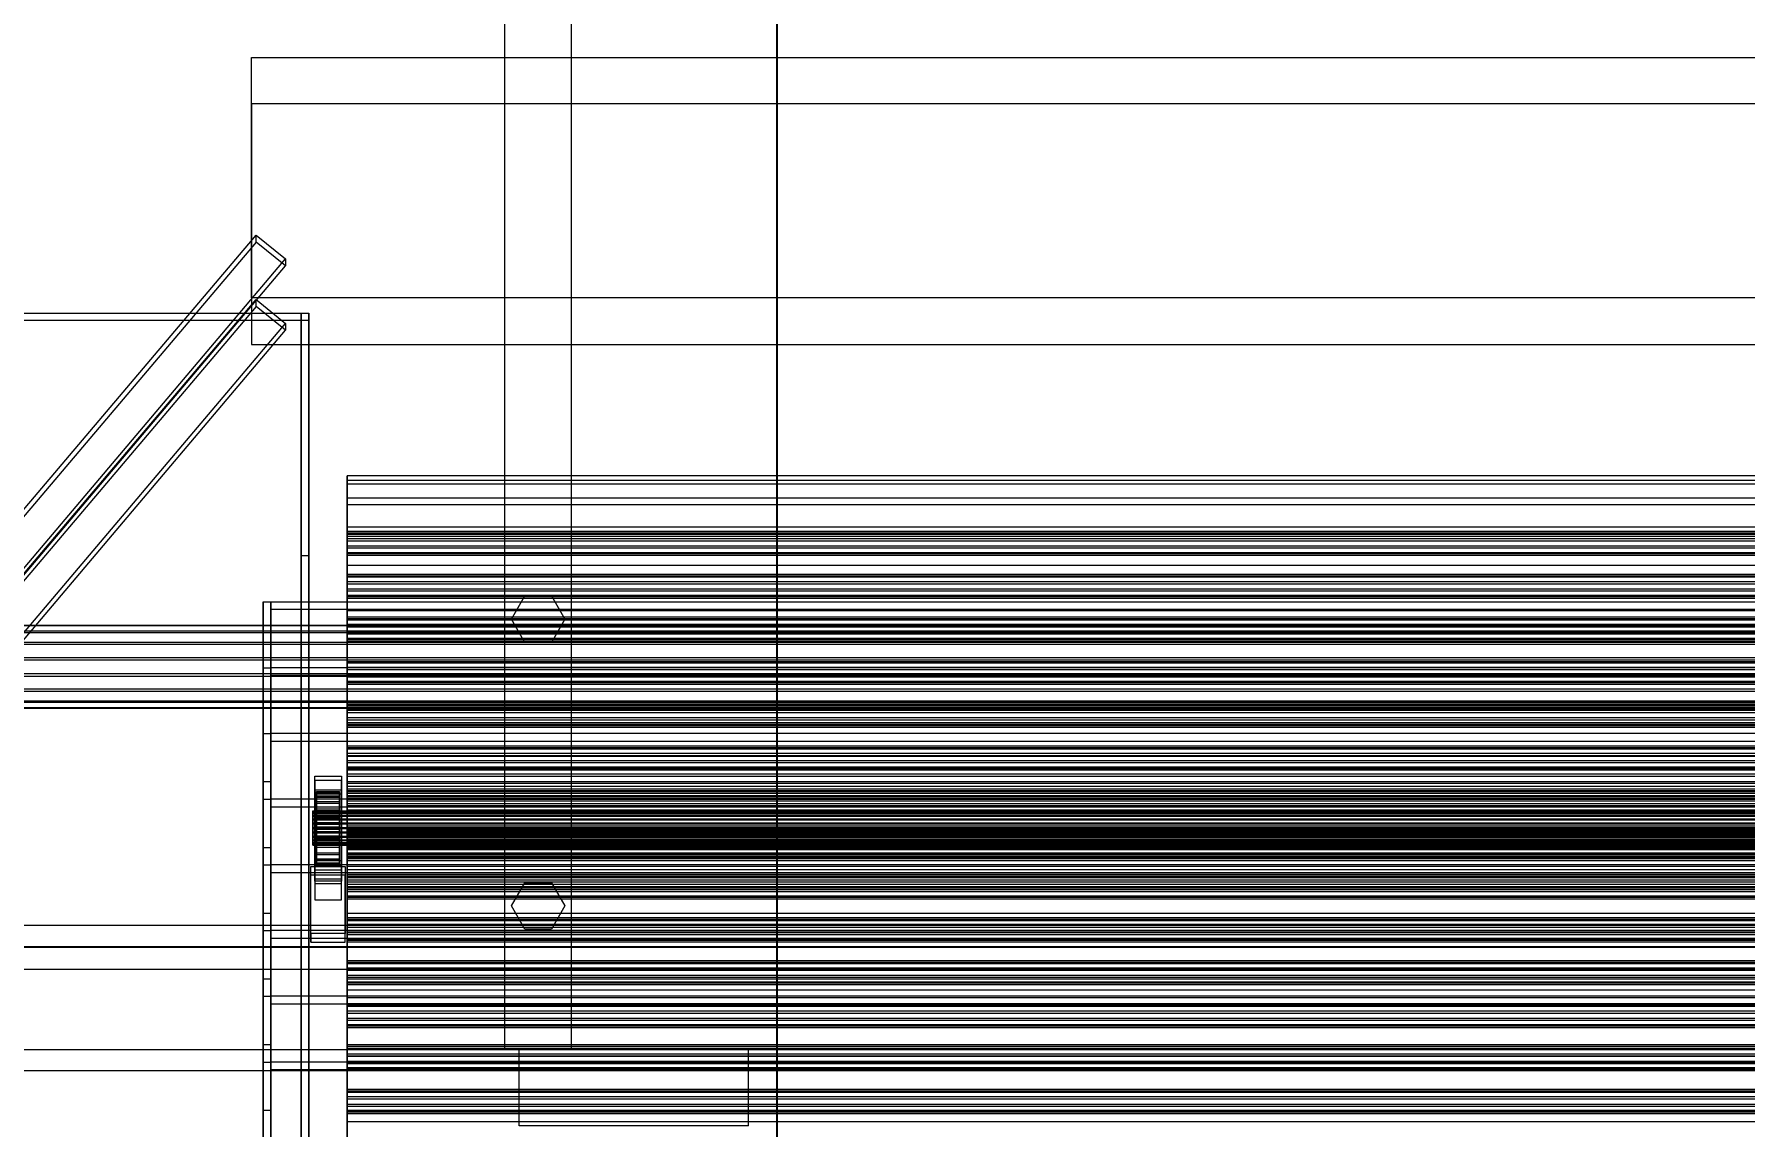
# Model space of a CAD drawing. Header units: millimetres. Extents: x -1970 to 59977, y -65068 to 6837.
# Drawn here: x -1414 to -518, y -32740 to -32169 of the extents above; entities that cross this region are included whole.
import ezdxf

# ---------------------------------------------------------------- set-up
doc = ezdxf.new("R2010")
doc.units = ezdxf.units.MM
for name, color, linetype, lineweight in [('COTAS_O', 1, 'Continuous', 0), ('frontal_C03', 7, 'Continuous', 0), ('frontal_C03-dry', 7, 'Continuous', 0), ('frontal_tolva', 7, 'Continuous', 0)]:
    doc.layers.add(name, color=color, linetype=linetype, lineweight=lineweight)
doc.dimstyles.new('R19_100', dxfattribs={"dimtxt": 250, "dimasz": 150, "dimexe": 150, "dimexo": 80, "dimgap": 100, "dimtad": 1, "dimtih": 1, "dimtoh": 1, "dimdsep": 46, "dimcen": 0.09, "dimadec": 0, "dimazin": 0, "dimtfac": 1, "dimtdec": 4, "dimtofl": 0, "dimtmove": 0, "dimatfit": 3, "dimfxl": 1, "dimtolj": 1, "dimtzin": 0, "dimarcsym": 0})

# ---------------------------------------------------------------- blocks, each defined once
blk = doc.blocks.new('*D38')
at = {"layer": 'COTAS_O', "color": 0, "lineweight": -2, "transparency": 16777216}
for p, q in [((-1645, -31700), (-875, -31700)), ((-1025, -34250), (-1025, -31850)), ((-1645, -34400), (-875, -34400))]:
    blk.add_line(p, q, dxfattribs=at)
at = {"layer": 'COTAS_O', "color": 0, "transparency": 16777216}
for points in [[(-1050, -31850), (-1000, -31850), (-1025, -31700)], [(-1050, -34250), (-1000, -34250), (-1025, -34400)]]:
    blk.add_solid(points, dxfattribs=at)
at = {"layer": 'Defpoints', "color": 0, "transparency": 16777216}
for p in [(-1725, -31700), (-1025, -31700), (-1725, -34400)]:
    blk.add_point(p, dxfattribs=at)

msp = doc.modelspace()

# ---------------------------------------------------------------- linework, layer by layer
at = {"layer": 'frontal_C03'}
for p, q in [((-1300, -32306.935), (-1300, -32181.172)), ((-1300, -32181.172), (1300, -32181.172)), ((-1300, -32205.534), (-1300, -32181.172)), ((1300, -32205.534), (-1300, -32205.534)), ((-1300, -32205.534), (-1300, -32331.296)), ((-1487.71, -32498.309), (-1297.71, -32274.184)), ((-1297.71, -32277.777), (-1297.71, -32274.184)), ((-1297.71, -32274.184), (-1282.29, -32286.596)), ((-1297.71, -32277.777), (-1487.71, -32501.902)), ((-1282.29, -32290.189), (-1297.71, -32277.777)), ((-1472.29, -32510.721), (-1282.29, -32286.596)), ((-1472.29, -32514.314), (-1282.29, -32290.189)), ((-1282.29, -32286.596), (-1282.29, -32290.189)), ((-1487.71, -32531.995), (-1297.71, -32307.87)), ((1300, -32306.935), (-1300, -32306.935)), ((-1300, -32306.935), (-1300, -32331.296)), ((-1297.71, -32311.463), (-1297.71, -32307.87)), ((-1297.71, -32307.87), (-1282.29, -32320.282)), ((-1500, -32314.944), (-1270, -32314.944)), ((-1270, -32318.841), (-1500, -32318.841)), ((-1297.71, -32311.463), (-1487.71, -32535.588)), ((-1282.29, -32323.876), (-1297.71, -32311.463)), ((-1274, -34875.113), (-1274, -32314.944)), ((-1274, -32314.944), (-1274, -32441.623)), ((-1274, -32314.944), (-1270, -32314.944)), ((-1270, -32441.623), (-1270, -32314.944)), ((-1270, -32314.944), (-1270, -34875.113)), ((-1270, -32314.944), (-1270, -32318.841)), ((-1270, -34879.011), (-1270, -32318.841)), ((-1472.29, -32544.407), (-1282.29, -32320.282)), ((-1472.29, -32548.001), (-1282.29, -32323.876)), ((-1282.29, -32320.282), (-1282.29, -32323.876)), ((-1300, -32331.296), (1300, -32331.296)), ((-1250, -32404.381), (-1250, -32400.062)), ((-1250, -32400.062), (-1250, -32402.554)), ((1250, -32400.062), (-1250, -32400.062)), ((-1250, -32402.554), (-1250, -32411.687)), ((1250, -32402.554), (-1250, -32402.554)), ((-1250, -32415.216), (-1250, -32404.381)), ((1250, -32404.381), (-1250, -32404.381)), ((-1250, -32411.687), (-1250, -32426.838)), ((1250, -32411.687), (-1250, -32411.687)), ((-1250, -32431.828), (-1250, -32415.216)), ((1250, -32415.216), (-1250, -32415.216)), ((-1250, -32426.838), (-1250, -32446.975)), ((1250, -32426.838), (-1250, -32426.838)), ((-1250, -32430.644), (-1250, -32429.109)), ((-1250, -32429.109), (-1250, -32429.991)), ((1250, -32429.109), (-1250, -32429.109)), ((-1250, -32429.991), (-1250, -32432.952)), ((1250, -32429.991), (-1250, -32429.991)), ((-1250, -32434.009), (-1250, -32430.644)), ((1250, -32430.644), (-1250, -32430.644)), ((-1250, -32453.087), (-1250, -32431.828)), ((1250, -32431.828), (-1250, -32431.828)), ((-1250, -32432.952), (-1250, -32436.861)), ((1250, -32432.952), (-1250, -32432.952)), ((-1250, -32437.918), (-1250, -32434.009)), ((-1250, -32434.009), (1250, -32434.009)), ((-1274, -32441.623), (-1274, -35001.792)), ((-1274, -32441.623), (-1270, -32441.623)), ((-1270, -35001.792), (-1270, -32441.623)), ((-1250, -32436.861), (-1250, -32440.226)), ((1250, -32436.861), (-1250, -32436.861)), ((-1250, -32440.879), (-1250, -32437.918)), ((1250, -32437.918), (-1250, -32437.918)), ((-1250, -32440.226), (-1250, -32441.761)), ((1250, -32440.226), (-1250, -32440.226)), ((-1250, -32441.761), (-1250, -32440.879)), ((1250, -32440.879), (-1250, -32440.879)), ((1250, -32441.761), (-1250, -32441.761)), ((-1250, -32446.975), (-1250, -32470.726)), ((1250, -32446.975), (-1250, -32446.975)), ((-1250, -32453.102), (-1250, -32451.567)), ((-1250, -32451.567), (-1250, -32452.448)), ((1250, -32451.567), (-1250, -32451.567)), ((-1250, -32452.448), (-1250, -32455.409)), ((1250, -32452.448), (-1250, -32452.448)), ((-1250, -32477.542), (-1250, -32453.087)), ((1250, -32453.087), (-1250, -32453.087)), ((-1250, -32456.467), (-1250, -32453.102)), ((1250, -32453.102), (-1250, -32453.102)), ((-1250, -32455.409), (-1250, -32459.319)), ((1250, -32455.409), (-1250, -32455.409)), ((-1250, -32460.376), (-1250, -32456.467)), ((-1250, -32456.467), (1250, -32456.467)), ((-1250, -32459.319), (-1250, -32462.683)), ((1250, -32459.319), (-1250, -32459.319)), ((-1250, -32463.337), (-1250, -32460.376)), ((1250, -32460.376), (-1250, -32460.376)), ((-1250, -32462.683), (-1250, -32464.218)), ((1250, -32462.683), (-1250, -32462.683)), ((-1250, -32464.218), (-1250, -32463.337)), ((1250, -32463.337), (-1250, -32463.337)), ((1250, -32464.218), (-1250, -32464.218)), ((-1250, -32470.726), (-1250, -32496.472)), ((1250, -32470.726), (-1250, -32470.726)), ((1570, -32478.303), (-1570, -32478.303)), ((1570, -32478.562), (-1570, -32478.562)), ((-1250, -32475.56), (-1250, -32474.025)), ((-1250, -32474.025), (-1250, -32474.906)), ((1250, -32474.025), (-1250, -32474.025)), ((-1250, -32474.906), (-1250, -32477.867)), ((1250, -32474.906), (-1250, -32474.906)), ((-1250, -32478.924), (-1250, -32475.56)), ((1250, -32475.56), (-1250, -32475.56)), ((-1250, -32503.528), (-1250, -32477.542)), ((-1250, -32477.542), (1250, -32477.542)), ((-1250, -32477.867), (-1250, -32481.776)), ((1250, -32477.867), (-1250, -32477.867)), ((-1250, -32482.834), (-1250, -32478.924)), ((-1250, -32478.924), (1250, -32478.924)), ((1570, -32481.347), (-1570, -32481.347)), ((1570, -32482.085), (-1570, -32482.085)), ((1570, -32487.231), (-1570, -32487.231)), ((1570, -32488.335), (-1570, -32488.335)), ((-1250, -32481.776), (-1250, -32485.141)), ((1250, -32481.776), (-1250, -32481.776)), ((-1250, -32485.795), (-1250, -32482.834)), ((1250, -32482.834), (-1250, -32482.834)), ((-1250, -32485.141), (-1250, -32486.676)), ((1250, -32485.141), (-1250, -32485.141)), ((-1250, -32486.676), (-1250, -32485.795)), ((1250, -32485.795), (-1250, -32485.795)), ((1250, -32486.676), (-1250, -32486.676)), ((-1570, -32495.059), (1570, -32495.059)), ((1570, -32496.361), (-1570, -32496.361)), ((-1250, -32496.472), (-1250, -32522.458)), ((1250, -32496.472), (-1250, -32496.472)), ((-1250, -32498.017), (-1250, -32496.482)), ((-1250, -32496.482), (-1250, -32497.364)), ((1250, -32496.482), (-1250, -32496.482)), ((-1250, -32497.364), (-1250, -32500.325)), ((1250, -32497.364), (-1250, -32497.364)), ((-1250, -32501.382), (-1250, -32498.017)), ((1250, -32498.017), (-1250, -32498.017)), ((1570, -32503.639), (-1570, -32503.639)), ((1570, -32504.941), (-1570, -32504.941)), ((-1250, -32500.325), (-1250, -32504.234)), ((1250, -32500.325), (-1250, -32500.325)), ((-1250, -32505.291), (-1250, -32501.382)), ((-1250, -32501.382), (1250, -32501.382)), ((-1250, -32529.274), (-1250, -32503.528)), ((1250, -32503.528), (-1250, -32503.528)), ((-1250, -32504.234), (-1250, -32507.599)), ((1250, -32504.234), (-1250, -32504.234)), ((-1250, -32508.252), (-1250, -32505.291)), ((1250, -32505.291), (-1250, -32505.291)), ((-1250, -32507.599), (-1250, -32509.134)), ((1250, -32507.599), (-1250, -32507.599)), ((1570, -32511.665), (-1570, -32511.665)), ((1570, -32512.769), (-1570, -32512.769)), ((-1250, -32509.134), (-1250, -32508.252)), ((1250, -32508.252), (-1250, -32508.252)), ((1250, -32509.134), (-1250, -32509.134)), ((1570, -32517.915), (-1570, -32517.915)), ((1570, -32518.653), (-1570, -32518.653)), ((1570, -32521.438), (-1570, -32521.438)), ((1570, -32521.697), (-1570, -32521.697)), ((-1250, -32520.475), (-1250, -32518.94)), ((-1250, -32518.94), (-1250, -32519.821)), ((1250, -32518.94), (-1250, -32518.94)), ((-1250, -32519.821), (-1250, -32522.782)), ((1250, -32519.821), (-1250, -32519.821)), ((-1250, -32523.84), (-1250, -32520.475)), ((1250, -32520.475), (-1250, -32520.475)), ((-1250, -32522.458), (-1250, -32546.913)), ((1250, -32522.458), (-1250, -32522.458)), ((-1250, -32522.782), (-1250, -32526.692)), ((1250, -32522.782), (-1250, -32522.782)), ((-1250, -32527.749), (-1250, -32523.84)), ((-1250, -32523.84), (1250, -32523.84)), ((-1250, -32526.692), (-1250, -32530.056)), ((1250, -32526.692), (-1250, -32526.692)), ((-1250, -32530.71), (-1250, -32527.749)), ((1250, -32527.749), (-1250, -32527.749)), ((-1250, -32553.025), (-1250, -32529.274)), ((1250, -32529.274), (-1250, -32529.274)), ((-1250, -32530.056), (-1250, -32531.591)), ((1250, -32530.056), (-1250, -32530.056)), ((-1250, -32531.591), (-1250, -32530.71)), ((1250, -32530.71), (-1250, -32530.71)), ((1250, -32531.591), (-1250, -32531.591)), ((-1250, -32542.932), (-1250, -32541.398)), ((-1250, -32541.398), (-1250, -32542.279)), ((1250, -32541.398), (-1250, -32541.398)), ((-1250, -32542.279), (-1250, -32545.24)), ((1250, -32542.279), (-1250, -32542.279)), ((-1250, -32546.297), (-1250, -32542.932)), ((1250, -32542.932), (-1250, -32542.932)), ((-1250, -32545.24), (-1250, -32549.149)), ((1250, -32545.24), (-1250, -32545.24)), ((-1250, -32550.207), (-1250, -32546.297)), ((-1250, -32546.297), (1250, -32546.297)), ((-1250, -32546.913), (-1250, -32568.172)), ((1250, -32546.913), (-1250, -32546.913)), ((-1250, -32549.149), (-1250, -32552.514)), ((1250, -32549.149), (-1250, -32549.149)), ((-1250, -32553.167), (-1250, -32550.207)), ((1250, -32550.207), (-1250, -32550.207)), ((-1250, -32553.02), (-1250, -32552.223)), ((-1250, -32552.223), (-1250, -32553.605)), ((-1250, -32552.223), (1250, -32552.223)), ((-1250, -32552.514), (-1250, -32554.049)), ((1250, -32552.514), (-1250, -32552.514)), ((-1267, -32559.32), (-1267, -32557.074)), ((-1267, -32557.074), (-1253, -32557.074)), ((-1267, -32603.848), (-1267, -32557.074)), ((-1253, -32559.32), (-1267, -32559.32)), ((-1267, -32559.32), (-1267, -32606.094)), ((-1253, -32557.074), (-1253, -32559.32)), ((-1253, -32557.074), (-1253, -32603.848)), ((-1253, -32606.094), (-1253, -32559.32)), ((-1250, -32555.943), (-1250, -32553.02)), ((-1250, -32573.162), (-1250, -32553.025)), ((1250, -32553.025), (-1250, -32553.025)), ((-1250, -32554.049), (-1250, -32553.167)), ((1250, -32553.167), (-1250, -32553.167)), ((-1250, -32553.605), (-1250, -32557.072)), ((-1250, -32553.605), (1250, -32553.605)), ((1250, -32554.049), (-1250, -32554.049)), ((-1250, -32560.791), (-1250, -32555.943)), ((-1250, -32555.943), (1250, -32555.943)), ((-1250, -32557.072), (-1250, -32562.388)), ((-1250, -32557.072), (1250, -32557.072)), ((-1250, -32567.235), (-1250, -32560.791)), ((-1250, -32560.791), (1250, -32560.791)), ((-1267, -32566.507), (-1267, -32564.261)), ((-1267, -32564.261), (-1253, -32564.261)), ((-1267, -32611.035), (-1267, -32564.261)), ((-1253, -32566.507), (-1267, -32566.507)), ((-1267, -32566.507), (-1267, -32613.281)), ((-1266, -32575.209), (-1266, -32565.215)), ((-1266, -32565.215), (-1266, -32566.035)), ((-1266, -32565.215), (-1254, -32565.215)), ((-1266, -32565.688), (-1266, -32565.215)), ((-1266, -32575.433), (-1266, -32565.688)), ((-1266, -32565.688), (-1254, -32565.688)), ((-1266, -32567.424), (-1266, -32565.688)), ((-1266, -32575.597), (-1266, -32566.035)), ((-1266, -32566.035), (-1266, -32568.094)), ((-1266, -32566.035), (-1254, -32566.035)), ((-1266, -32576.255), (-1266, -32567.424)), ((-1266, -32567.424), (-1254, -32567.424)), ((-1266, -32570.302), (-1266, -32567.424)), ((-1266, -32576.572), (-1266, -32568.094)), ((-1266, -32568.094), (-1266, -32571.25)), ((-1266, -32568.094), (-1254, -32568.094)), ((-1266, -32577.619), (-1266, -32570.302)), ((-1266, -32570.302), (-1254, -32570.302)), ((-1266, -32574.128), (-1266, -32570.302)), ((-1254, -32566.035), (-1254, -32565.215)), ((-1254, -32565.215), (-1254, -32575.209)), ((-1254, -32565.215), (-1254, -32565.688)), ((-1254, -32565.688), (-1254, -32575.433)), ((-1254, -32565.688), (-1254, -32567.424)), ((-1254, -32568.094), (-1254, -32566.035)), ((-1254, -32566.035), (-1254, -32575.597)), ((-1254, -32567.424), (-1254, -32576.255)), ((-1254, -32567.424), (-1254, -32570.302)), ((-1254, -32571.25), (-1254, -32568.094)), ((-1254, -32568.094), (-1254, -32576.572)), ((-1254, -32570.302), (-1254, -32577.619)), ((-1254, -32570.302), (-1254, -32574.128)), ((-1253, -32564.261), (-1253, -32566.507)), ((-1253, -32564.261), (-1253, -32611.035)), ((-1253, -32613.281), (-1253, -32566.507)), ((-1250, -32562.388), (-1250, -32569.191)), ((-1250, -32562.388), (1250, -32562.388)), ((-1250, -32565.39), (-1250, -32563.855)), ((-1250, -32563.855), (-1250, -32564.737)), ((1250, -32563.855), (-1250, -32563.855)), ((-1250, -32564.737), (-1250, -32567.697)), ((1250, -32564.737), (-1250, -32564.737)), ((-1250, -32568.755), (-1250, -32565.39)), ((1250, -32565.39), (-1250, -32565.39)), ((-1250, -32574.835), (-1250, -32567.235)), ((-1250, -32567.235), (1250, -32567.235)), ((-1250, -32567.697), (-1250, -32571.607)), ((1250, -32567.697), (-1250, -32567.697)), ((-1250, -32568.172), (-1250, -32584.784)), ((1250, -32568.172), (-1250, -32568.172)), ((-1250, -32572.664), (-1250, -32568.755)), ((-1250, -32568.755), (1250, -32568.755)), ((-1250, -32569.191), (-1250, -32577.017)), ((-1250, -32569.191), (1250, -32569.191)), ((-1268, -32575.433), (-1268, -32575.209)), ((-1268, -32575.209), (-1268, -32575.597)), ((-1268, -32575.209), (1268, -32575.209)), ((-1268, -32576.255), (-1268, -32575.433)), ((-1268, -32575.433), (1268, -32575.433)), ((-1268, -32575.597), (-1268, -32576.572)), ((-1268, -32575.597), (1268, -32575.597)), ((-1268, -32577.619), (-1268, -32576.255)), ((-1268, -32576.255), (1268, -32576.255)), ((-1268, -32576.572), (-1268, -32578.068)), ((-1268, -32576.572), (1268, -32576.572)), ((-1268, -32579.431), (-1268, -32577.619)), ((-1268, -32577.619), (1268, -32577.619)), ((-1268, -32578.068), (-1268, -32579.981)), ((-1268, -32578.068), (1268, -32578.068)), ((-1268, -32581.568), (-1268, -32579.431)), ((-1268, -32579.431), (1268, -32579.431)), ((-1266, -32578.068), (-1266, -32571.25)), ((-1266, -32571.25), (-1266, -32575.29)), ((-1266, -32571.25), (-1254, -32571.25)), ((-1266, -32579.431), (-1266, -32574.128)), ((-1266, -32574.128), (-1254, -32574.128)), ((-1266, -32578.641), (-1266, -32574.128)), ((-1266, -32575.597), (-1266, -32575.209)), ((-1254, -32575.209), (-1266, -32575.209)), ((-1266, -32575.209), (-1266, -32575.433)), ((-1266, -32579.981), (-1266, -32575.29)), ((-1266, -32575.29), (-1266, -32579.936)), ((-1266, -32575.29), (-1254, -32575.29)), ((-1254, -32575.433), (-1266, -32575.433)), ((-1266, -32575.433), (-1266, -32576.255)), ((-1266, -32576.572), (-1266, -32575.597)), ((-1254, -32575.597), (-1266, -32575.597)), ((-1254, -32576.255), (-1266, -32576.255)), ((-1266, -32576.255), (-1266, -32577.619)), ((-1266, -32578.068), (-1266, -32576.572)), ((-1254, -32576.572), (-1266, -32576.572)), ((-1254, -32577.619), (-1266, -32577.619)), ((-1266, -32577.619), (-1266, -32579.431)), ((-1266, -32579.981), (-1266, -32578.068)), ((-1254, -32578.068), (-1266, -32578.068)), ((-1266, -32581.568), (-1266, -32578.641)), ((-1266, -32578.641), (-1254, -32578.641)), ((-1266, -32583.533), (-1266, -32578.641)), ((-1254, -32579.431), (-1266, -32579.431)), ((-1266, -32579.431), (-1266, -32581.568)), ((-1254, -32575.29), (-1254, -32571.25)), ((-1254, -32571.25), (-1254, -32578.068)), ((-1254, -32574.128), (-1254, -32579.431)), ((-1254, -32574.128), (-1254, -32578.641)), ((-1254, -32575.209), (-1254, -32575.597)), ((-1254, -32575.433), (-1254, -32575.209)), ((-1254, -32579.936), (-1254, -32575.29)), ((-1254, -32575.29), (-1254, -32579.981)), ((-1254, -32576.255), (-1254, -32575.433)), ((-1254, -32575.597), (-1254, -32576.572)), ((-1254, -32577.619), (-1254, -32576.255)), ((-1254, -32576.572), (-1254, -32578.068)), ((-1254, -32579.431), (-1254, -32577.619)), ((-1254, -32578.068), (-1254, -32579.981)), ((-1254, -32578.641), (-1254, -32581.568)), ((-1254, -32578.641), (-1254, -32583.533)), ((-1254, -32581.568), (-1254, -32579.431)), ((-1250, -32571.607), (-1250, -32574.972)), ((1250, -32571.607), (-1250, -32571.607)), ((-1250, -32575.625), (-1250, -32572.664)), ((1250, -32572.664), (-1250, -32572.664)), ((-1250, -32588.313), (-1250, -32573.162)), ((1250, -32573.162), (-1250, -32573.162)), ((-1250, -32583.074), (-1250, -32574.835)), ((-1250, -32574.835), (1250, -32574.835)), ((-1250, -32574.972), (-1250, -32576.506)), ((1250, -32574.972), (-1250, -32574.972)), ((-1250, -32576.506), (-1250, -32575.625)), ((1250, -32575.625), (-1250, -32575.625)), ((1250, -32576.506), (-1250, -32576.506)), ((-1250, -32577.017), (-1250, -32585.332)), ((1250, -32577.017), (-1250, -32577.017)), ((-1268, -32579.981), (-1268, -32582.182)), ((-1268, -32579.981), (1268, -32579.981)), ((-1268, -32583.886), (-1268, -32581.568)), ((-1268, -32581.568), (1268, -32581.568)), ((-1268, -32582.182), (-1268, -32584.521)), ((1268, -32582.182), (-1268, -32582.182)), ((-1268, -32586.224), (-1268, -32583.886)), ((-1268, -32583.886), (1268, -32583.886)), ((-1268, -32584.521), (-1268, -32586.838)), ((-1268, -32584.521), (1268, -32584.521)), ((-1268, -32588.425), (-1268, -32586.224)), ((-1268, -32586.224), (1268, -32586.224)), ((-1268, -32586.838), (-1268, -32588.975)), ((-1268, -32586.838), (1268, -32586.838)), ((-1268, -32590.339), (-1268, -32588.425)), ((-1268, -32588.425), (1268, -32588.425)), ((-1266, -32579.936), (-1266, -32582.182)), ((-1254, -32579.936), (-1266, -32579.936)), ((-1266, -32579.936), (-1266, -32584.873)), ((-1266, -32582.182), (-1266, -32579.981)), ((-1254, -32579.981), (-1266, -32579.981)), ((-1254, -32581.568), (-1266, -32581.568)), ((-1266, -32581.568), (-1266, -32583.886)), ((-1266, -32582.182), (-1254, -32582.182)), ((-1266, -32584.521), (-1266, -32582.182)), ((-1266, -32583.886), (-1266, -32583.533)), ((-1266, -32583.533), (-1254, -32583.533)), ((-1266, -32588.47), (-1266, -32583.533)), ((-1254, -32583.886), (-1266, -32583.886)), ((-1266, -32583.886), (-1266, -32586.224)), ((-1266, -32586.838), (-1266, -32584.521)), ((-1266, -32584.521), (-1266, -32584.873)), ((-1254, -32584.521), (-1266, -32584.521)), ((-1266, -32584.873), (-1266, -32589.765)), ((-1266, -32584.873), (-1254, -32584.873)), ((-1266, -32586.224), (-1266, -32588.47)), ((-1254, -32586.224), (-1266, -32586.224)), ((-1266, -32586.224), (-1266, -32588.425)), ((-1266, -32588.975), (-1266, -32586.838)), ((-1266, -32586.838), (-1266, -32589.765)), ((-1254, -32586.838), (-1266, -32586.838)), ((-1266, -32588.425), (-1266, -32593.117)), ((-1254, -32588.425), (-1266, -32588.425)), ((-1266, -32588.425), (-1266, -32590.339)), ((-1266, -32588.47), (-1254, -32588.47)), ((-1266, -32593.117), (-1266, -32588.47)), ((-1254, -32582.182), (-1254, -32579.936)), ((-1254, -32584.873), (-1254, -32579.936)), ((-1254, -32579.981), (-1254, -32582.182)), ((-1254, -32583.886), (-1254, -32581.568)), ((-1254, -32582.182), (-1254, -32584.521)), ((-1254, -32583.533), (-1254, -32583.886)), ((-1254, -32583.533), (-1254, -32588.47)), ((-1254, -32586.224), (-1254, -32583.886)), ((-1254, -32584.873), (-1254, -32584.521)), ((-1254, -32584.521), (-1254, -32586.838)), ((-1254, -32589.765), (-1254, -32584.873)), ((-1254, -32588.47), (-1254, -32586.224)), ((-1254, -32588.425), (-1254, -32586.224)), ((-1254, -32589.765), (-1254, -32586.838)), ((-1254, -32586.838), (-1254, -32588.975)), ((-1254, -32593.117), (-1254, -32588.425)), ((-1254, -32590.339), (-1254, -32588.425)), ((-1254, -32588.47), (-1254, -32593.117)), ((-1250, -32591.389), (-1250, -32583.074)), ((-1250, -32583.074), (1250, -32583.074)), ((-1250, -32584.784), (-1250, -32595.619)), ((1250, -32584.784), (-1250, -32584.784)), ((-1250, -32585.332), (-1250, -32593.571)), ((-1250, -32585.332), (1250, -32585.332)), ((-1250, -32587.848), (-1250, -32586.313)), ((-1250, -32586.313), (-1250, -32587.194)), ((1250, -32586.313), (-1250, -32586.313)), ((-1250, -32587.194), (-1250, -32590.155)), ((1250, -32587.194), (-1250, -32587.194)), ((-1250, -32591.212), (-1250, -32587.848)), ((1250, -32587.848), (-1250, -32587.848)), ((-1250, -32597.446), (-1250, -32588.313)), ((1250, -32588.313), (-1250, -32588.313)), ((-1268, -32588.975), (-1268, -32590.788)), ((-1268, -32588.975), (1268, -32588.975)), ((-1268, -32591.834), (-1268, -32590.339)), ((-1268, -32590.339), (1268, -32590.339)), ((-1268, -32590.788), (-1268, -32592.151)), ((-1268, -32590.788), (1268, -32590.788)), ((-1268, -32592.809), (-1268, -32591.834)), ((-1268, -32591.834), (1268, -32591.834)), ((-1268, -32592.151), (-1268, -32592.973)), ((-1268, -32592.151), (1268, -32592.151)), ((-1268, -32593.197), (-1268, -32592.809)), ((-1268, -32592.809), (1268, -32592.809)), ((-1268, -32592.973), (-1268, -32593.197)), ((-1268, -32592.973), (1268, -32592.973)), ((-1268, -32593.197), (1268, -32593.197)), ((-1266, -32590.788), (-1266, -32588.975)), ((-1266, -32588.975), (-1266, -32594.278)), ((-1254, -32588.975), (-1266, -32588.975)), ((-1266, -32589.765), (-1266, -32594.278)), ((-1266, -32589.765), (-1254, -32589.765)), ((-1266, -32590.339), (-1266, -32597.156)), ((-1254, -32590.339), (-1266, -32590.339)), ((-1266, -32590.339), (-1266, -32591.834)), ((-1266, -32592.151), (-1266, -32590.788)), ((-1266, -32590.788), (-1266, -32598.104)), ((-1254, -32590.788), (-1266, -32590.788)), ((-1266, -32591.834), (-1266, -32600.312)), ((-1254, -32591.834), (-1266, -32591.834)), ((-1266, -32591.834), (-1266, -32592.809)), ((-1266, -32592.973), (-1266, -32592.151)), ((-1266, -32592.151), (-1266, -32600.982)), ((-1254, -32592.151), (-1266, -32592.151)), ((-1266, -32592.809), (-1266, -32602.371)), ((-1254, -32592.809), (-1266, -32592.809)), ((-1266, -32592.809), (-1266, -32593.197)), ((-1266, -32593.197), (-1266, -32592.973)), ((-1266, -32592.973), (-1266, -32602.718)), ((-1254, -32592.973), (-1266, -32592.973)), ((-1266, -32593.117), (-1254, -32593.117)), ((-1266, -32597.156), (-1266, -32593.117)), ((-1266, -32593.197), (-1266, -32603.191)), ((-1254, -32593.197), (-1266, -32593.197)), ((-1266, -32594.278), (-1266, -32598.104)), ((-1266, -32594.278), (-1254, -32594.278)), ((-1266, -32597.156), (-1254, -32597.156)), ((-1266, -32600.312), (-1266, -32597.156)), ((-1254, -32594.278), (-1254, -32588.975)), ((-1254, -32588.975), (-1254, -32590.788)), ((-1254, -32594.278), (-1254, -32589.765)), ((-1254, -32597.156), (-1254, -32590.339)), ((-1254, -32591.834), (-1254, -32590.339)), ((-1254, -32598.104), (-1254, -32590.788)), ((-1254, -32590.788), (-1254, -32592.151)), ((-1254, -32600.312), (-1254, -32591.834)), ((-1254, -32592.809), (-1254, -32591.834)), ((-1254, -32600.982), (-1254, -32592.151)), ((-1254, -32592.151), (-1254, -32592.973)), ((-1254, -32602.371), (-1254, -32592.809)), ((-1254, -32593.197), (-1254, -32592.809)), ((-1254, -32602.718), (-1254, -32592.973)), ((-1254, -32592.973), (-1254, -32593.197)), ((-1254, -32593.117), (-1254, -32597.156)), ((-1254, -32603.191), (-1254, -32593.197)), ((-1254, -32598.104), (-1254, -32594.278)), ((-1254, -32597.156), (-1254, -32600.312)), ((-1250, -32590.155), (-1250, -32594.065)), ((1250, -32590.155), (-1250, -32590.155)), ((-1250, -32595.122), (-1250, -32591.212)), ((-1250, -32591.212), (1250, -32591.212)), ((-1250, -32599.215), (-1250, -32591.389)), ((-1250, -32591.389), (1250, -32591.389)), ((-1250, -32593.571), (-1250, -32601.171)), ((-1250, -32593.571), (1250, -32593.571)), ((-1250, -32594.065), (-1250, -32597.429)), ((1250, -32594.065), (-1250, -32594.065)), ((-1250, -32598.083), (-1250, -32595.122)), ((1250, -32595.122), (-1250, -32595.122)), ((-1250, -32595.619), (-1250, -32599.938)), ((1250, -32595.619), (-1250, -32595.619)), ((-1250, -32597.429), (-1250, -32598.964)), ((1250, -32597.429), (-1250, -32597.429)), ((-1250, -32599.938), (-1250, -32597.446)), ((1250, -32597.446), (-1250, -32597.446)), ((-1269, -32608.861), (-1269, -32604.37)), ((-1269, -32604.37), (-1251, -32604.37)), ((-1269, -32639.45), (-1269, -32604.37)), ((-1267, -32612.005), (-1267, -32601.226)), ((-1267, -32601.226), (-1253, -32601.226)), ((-1267, -32610.97), (-1267, -32601.226)), ((-1253, -32603.848), (-1267, -32603.848)), ((-1267, -32603.848), (-1267, -32606.094)), ((-1267, -32606.094), (-1253, -32606.094)), ((-1266, -32598.104), (-1266, -32600.982)), ((-1266, -32598.104), (-1254, -32598.104)), ((-1266, -32600.312), (-1254, -32600.312)), ((-1266, -32602.371), (-1266, -32600.312)), ((-1266, -32600.982), (-1266, -32602.718)), ((-1266, -32600.982), (-1254, -32600.982)), ((-1266, -32602.371), (-1254, -32602.371)), ((-1266, -32603.191), (-1266, -32602.371)), ((-1266, -32602.718), (-1266, -32603.191)), ((-1266, -32602.718), (-1254, -32602.718)), ((-1266, -32603.191), (-1254, -32603.191)), ((-1254, -32600.982), (-1254, -32598.104)), ((-1254, -32600.312), (-1254, -32602.371)), ((-1254, -32602.718), (-1254, -32600.982)), ((-1254, -32602.371), (-1254, -32603.191)), ((-1254, -32603.191), (-1254, -32602.718)), ((-1253, -32601.226), (-1253, -32612.005)), ((-1253, -32601.226), (-1253, -32610.97)), ((-1253, -32606.094), (-1253, -32603.848)), ((-1251, -32604.37), (-1251, -32608.861)), ((-1251, -32604.37), (-1251, -32639.45)), ((-1250, -32598.964), (-1250, -32598.083)), ((1250, -32598.083), (-1250, -32598.083)), ((1250, -32598.964), (-1250, -32598.964)), ((-1250, -32606.018), (-1250, -32599.215)), ((-1250, -32599.215), (1250, -32599.215)), ((1250, -32599.938), (-1250, -32599.938)), ((-1250, -32601.171), (-1250, -32607.615)), ((-1250, -32601.171), (1250, -32601.171)), ((-1250, -32611.334), (-1250, -32606.018)), ((-1250, -32606.018), (1250, -32606.018)), ((-1251, -32608.861), (-1269, -32608.861)), ((-1269, -32643.942), (-1269, -32608.861)), ((-1253, -32610.97), (-1267, -32610.97)), ((-1267, -32610.97), (-1267, -32621.75)), ((-1253, -32611.035), (-1267, -32611.035)), ((-1267, -32611.035), (-1267, -32613.281)), ((-1253, -32612.005), (-1267, -32612.005)), ((-1267, -32612.005), (-1267, -32621.75)), ((-1267, -32613.281), (-1253, -32613.281)), ((-1253, -32621.75), (-1253, -32610.97)), ((-1253, -32613.281), (-1253, -32611.035)), ((-1253, -32621.75), (-1253, -32612.005)), ((-1251, -32643.942), (-1251, -32608.861)), ((-1250, -32607.615), (-1250, -32612.463)), ((-1250, -32607.615), (1250, -32607.615)), ((-1250, -32610.305), (-1250, -32608.77)), ((-1250, -32608.77), (-1250, -32609.652)), ((1250, -32608.77), (-1250, -32608.77)), ((-1250, -32609.652), (-1250, -32612.613)), ((1250, -32609.652), (-1250, -32609.652)), ((-1250, -32613.67), (-1250, -32610.305)), ((1250, -32610.305), (-1250, -32610.305)), ((-1250, -32614.801), (-1250, -32611.334)), ((-1250, -32611.334), (1250, -32611.334)), ((-1250, -32612.463), (-1250, -32615.386)), ((-1250, -32612.463), (1250, -32612.463)), ((-1250, -32612.613), (-1250, -32616.522)), ((1250, -32612.613), (-1250, -32612.613)), ((-1250, -32617.579), (-1250, -32613.67)), ((-1250, -32613.67), (1250, -32613.67)), ((-1250, -32616.183), (-1250, -32614.801)), ((-1250, -32614.801), (1250, -32614.801)), ((-1250, -32615.386), (-1250, -32616.183)), ((-1250, -32615.386), (1250, -32615.386)), ((-1267, -32621.75), (-1253, -32621.75)), ((-1250, -32616.183), (1250, -32616.183)), ((-1250, -32616.522), (-1250, -32619.887)), ((1250, -32616.522), (-1250, -32616.522)), ((-1250, -32620.54), (-1250, -32617.579)), ((1250, -32617.579), (-1250, -32617.579)), ((-1250, -32619.887), (-1250, -32621.422)), ((1250, -32619.887), (-1250, -32619.887)), ((-1250, -32621.422), (-1250, -32620.54)), ((1250, -32620.54), (-1250, -32620.54)), ((1250, -32621.422), (-1250, -32621.422)), ((-1250, -32632.763), (-1250, -32631.228)), ((-1250, -32631.228), (-1250, -32632.109)), ((1250, -32631.228), (-1250, -32631.228)), ((-1250, -32632.109), (-1250, -32635.07)), ((1250, -32632.109), (-1250, -32632.109)), ((-1250, -32636.128), (-1250, -32632.763)), ((1250, -32632.763), (-1250, -32632.763)), ((-1500, -32635.017), (1500, -32635.017)), ((-1251, -32639.45), (-1269, -32639.45)), ((-1269, -32639.45), (-1269, -32643.942)), ((-1251, -32643.942), (-1251, -32639.45)), ((-1250, -32635.07), (-1250, -32638.98)), ((1250, -32635.07), (-1250, -32635.07)), ((-1250, -32640.037), (-1250, -32636.128)), ((-1250, -32636.128), (1250, -32636.128)), ((-1250, -32638.98), (-1250, -32642.345)), ((1250, -32638.98), (-1250, -32638.98)), ((-1250, -32642.998), (-1250, -32640.037)), ((1250, -32640.037), (-1250, -32640.037)), ((-1250, -32642.345), (-1250, -32643.879)), ((1250, -32642.345), (-1250, -32642.345)), ((1500, -32646.426), (-1500, -32646.426)), ((1500, -32646.711), (-1500, -32646.711)), ((-1269, -32643.942), (-1251, -32643.942)), ((-1250, -32643.879), (-1250, -32642.998)), ((1250, -32642.998), (-1250, -32642.998)), ((1250, -32643.879), (-1250, -32643.879)), ((-1500, -32658.119), (1500, -32658.119)), ((-1250, -32655.221), (-1250, -32653.686)), ((-1250, -32653.686), (-1250, -32654.567)), ((1250, -32653.686), (-1250, -32653.686)), ((-1250, -32654.567), (-1250, -32657.528)), ((1250, -32654.567), (-1250, -32654.567)), ((-1250, -32658.585), (-1250, -32655.221)), ((1250, -32655.221), (-1250, -32655.221)), ((-1250, -32657.528), (-1250, -32661.437)), ((1250, -32657.528), (-1250, -32657.528)), ((-1250, -32662.495), (-1250, -32658.585)), ((-1250, -32658.585), (1250, -32658.585)), ((-1250, -32661.437), (-1250, -32664.802)), ((1250, -32661.437), (-1250, -32661.437)), ((-1250, -32665.456), (-1250, -32662.495)), ((1250, -32662.495), (-1250, -32662.495)), ((-1250, -32664.802), (-1250, -32666.337)), ((1250, -32664.802), (-1250, -32664.802)), ((-1250, -32666.337), (-1250, -32665.456)), ((1250, -32665.456), (-1250, -32665.456)), ((1250, -32666.337), (-1250, -32666.337)), ((-1250, -32677.678), (-1250, -32676.143)), ((-1250, -32676.143), (-1250, -32677.025)), ((1250, -32676.143), (-1250, -32676.143)), ((-1250, -32677.025), (-1250, -32679.986)), ((1250, -32677.025), (-1250, -32677.025)), ((-1250, -32681.043), (-1250, -32677.678)), ((1250, -32677.678), (-1250, -32677.678)), ((-1250, -32679.986), (-1250, -32683.895)), ((1250, -32679.986), (-1250, -32679.986)), ((-1250, -32684.952), (-1250, -32681.043)), ((-1250, -32681.043), (1250, -32681.043)), ((-1250, -32683.895), (-1250, -32687.26)), ((1250, -32683.895), (-1250, -32683.895)), ((-1250, -32687.913), (-1250, -32684.952)), ((1250, -32684.952), (-1250, -32684.952)), ((-1250, -32687.26), (-1250, -32688.795)), ((1250, -32687.26), (-1250, -32687.26)), ((-1250, -32688.795), (-1250, -32687.913)), ((1250, -32687.913), (-1250, -32687.913)), ((1250, -32688.795), (-1250, -32688.795)), ((-1250, -32700.136), (-1250, -32698.601)), ((-1250, -32698.601), (-1250, -32699.482)), ((1250, -32698.601), (-1250, -32698.601)), ((-1250, -32699.482), (-1250, -32702.443)), ((1250, -32699.482), (-1250, -32699.482)), ((-1250, -32703.501), (-1250, -32700.136)), ((1250, -32700.136), (-1250, -32700.136)), ((-1250, -32702.443), (-1250, -32706.353)), ((1250, -32702.443), (-1250, -32702.443)), ((-1250, -32707.41), (-1250, -32703.501)), ((-1250, -32703.501), (1250, -32703.501)), ((-1250, -32706.353), (-1250, -32709.717)), ((1250, -32706.353), (-1250, -32706.353)), ((-1250, -32710.371), (-1250, -32707.41)), ((1250, -32707.41), (-1250, -32707.41)), ((-1250, -32709.717), (-1250, -32711.252)), ((1250, -32709.717), (-1250, -32709.717)), ((-1250, -32711.252), (-1250, -32710.371)), ((1250, -32710.371), (-1250, -32710.371)), ((1250, -32711.252), (-1250, -32711.252)), ((-1250, -32722.593), (-1250, -32721.059)), ((-1250, -32721.059), (-1250, -32721.94)), ((1250, -32721.059), (-1250, -32721.059)), ((-1250, -32721.94), (-1250, -32724.901)), ((1250, -32721.94), (-1250, -32721.94)), ((-1250, -32725.958), (-1250, -32722.593)), ((1250, -32722.593), (-1250, -32722.593)), ((-1250, -32724.901), (-1250, -32728.81)), ((1250, -32724.901), (-1250, -32724.901)), ((-1250, -32729.868), (-1250, -32725.958)), ((-1250, -32725.958), (1250, -32725.958)), ((-1250, -32728.81), (-1250, -32732.175)), ((1250, -32728.81), (-1250, -32728.81)), ((-1250, -32732.828), (-1250, -32729.868)), ((1250, -32729.868), (-1250, -32729.868)), ((-1250, -32732.175), (-1250, -32733.71)), ((1250, -32732.175), (-1250, -32732.175)), ((-1250, -32733.71), (-1250, -32732.828)), ((1250, -32732.828), (-1250, -32732.828)), ((1250, -32733.71), (-1250, -32733.71))]:
    msp.add_line(p, q, dxfattribs=at)
at = {"layer": 'frontal_C03-dry'}
for p, q in [((-1294, -32466), (-1294, -32500.375)), ((-1294, -32560), (-1294, -32466)), ((-1294, -32466), (-1290, -32466)), ((-1290, -32500.375), (-1290, -32466)), ((-1290, -32466), (1290, -32466)), ((-1290, -32470), (-1290, -32466)), ((-1290, -32466), (-1290, -32560)), ((-1290, -32470), (-1290, -32504.375)), ((1290, -32470), (-1290, -32470)), ((-1294, -32500.375), (-1294, -32594.375)), ((-1294, -32500.375), (-1290, -32500.375)), ((-1294, -32500.375), (-1294, -32534.75)), ((1290, -32500.375), (-1290, -32500.375)), ((-1290, -32500.375), (-1290, -32504.375)), ((-1290, -32594.375), (-1290, -32500.375)), ((-1290, -32534.75), (-1290, -32500.375)), ((-1290, -32504.375), (1290, -32504.375)), ((-1290, -32504.375), (-1290, -32538.75)), ((-1294, -32534.75), (-1294, -32628.75)), ((-1294, -32534.75), (-1290, -32534.75)), ((-1294, -32534.75), (-1294, -32569.125)), ((1290, -32534.75), (-1290, -32534.75)), ((-1290, -32534.75), (-1290, -32538.75)), ((-1290, -32628.75), (-1290, -32534.75)), ((-1290, -32569.125), (-1290, -32534.75)), ((-1290, -32538.75), (1290, -32538.75)), ((-1290, -32538.75), (-1290, -32573.125)), ((-1294, -32594.375), (-1294, -32560)), ((-1290, -32560), (-1294, -32560)), ((-1290, -32560), (-1290, -32594.375)), ((-1250, -32560), (-1250, -32594.375)), ((1250, -32560), (-1250, -32560)), ((-1250, -32560), (-1250, -32566)), ((-1294, -32569.125), (-1294, -32663.125)), ((-1294, -32569.125), (-1290, -32569.125)), ((-1294, -32569.125), (-1294, -32603.5)), ((1290, -32569.125), (-1290, -32569.125)), ((-1290, -32569.125), (-1290, -32573.125)), ((-1290, -32663.125), (-1290, -32569.125)), ((-1290, -32603.5), (-1290, -32569.125)), ((-1250, -32600.375), (-1250, -32566)), ((-1250, -32566), (1250, -32566)), ((-1250, -32566), (-1250, -32570)), ((-1250, -32604.375), (-1250, -32570)), ((-1250, -32570), (1250, -32570)), ((-1290, -32573.125), (1290, -32573.125)), ((-1290, -32573.125), (-1290, -32607.5)), ((-1294, -32594.375), (-1290, -32594.375)), ((-1294, -32628.75), (-1294, -32594.375)), ((-1290, -32594.375), (-1290, -32628.75)), ((-1250, -32594.375), (1250, -32594.375)), ((-1250, -32600.375), (-1250, -32594.375)), ((-1250, -32594.375), (-1250, -32628.75)), ((-1294, -32603.5), (-1294, -32697.5)), ((-1294, -32603.5), (-1290, -32603.5)), ((-1294, -32603.5), (-1294, -32637.875)), ((1290, -32603.5), (-1290, -32603.5)), ((-1290, -32603.5), (-1290, -32607.5)), ((-1290, -32697.5), (-1290, -32603.5)), ((-1290, -32637.875), (-1290, -32603.5)), ((1250, -32600.375), (-1250, -32600.375)), ((-1250, -32604.375), (-1250, -32600.375)), ((-1250, -32634.75), (-1250, -32600.375)), ((1250, -32604.375), (-1250, -32604.375)), ((-1250, -32638.75), (-1250, -32604.375)), ((-1290, -32607.5), (1290, -32607.5)), ((-1290, -32607.5), (-1290, -32641.875)), ((-1294, -32628.75), (-1290, -32628.75)), ((-1294, -32663.125), (-1294, -32628.75)), ((-1290, -32628.75), (-1290, -32663.125)), ((-1250, -32628.75), (1250, -32628.75)), ((-1250, -32634.75), (-1250, -32628.75)), ((-1250, -32628.75), (-1250, -32663.125)), ((-1294, -32637.875), (-1294, -32731.875)), ((-1294, -32637.875), (-1290, -32637.875)), ((-1294, -32637.875), (-1294, -32672.25)), ((1290, -32637.875), (-1290, -32637.875)), ((-1290, -32637.875), (-1290, -32641.875)), ((-1290, -32731.875), (-1290, -32637.875)), ((-1290, -32672.25), (-1290, -32637.875)), ((-1290, -32641.875), (1290, -32641.875)), ((-1290, -32641.875), (-1290, -32676.25)), ((1250, -32634.75), (-1250, -32634.75)), ((-1250, -32638.75), (-1250, -32634.75)), ((-1250, -32669.125), (-1250, -32634.75)), ((1250, -32638.75), (-1250, -32638.75)), ((-1250, -32673.125), (-1250, -32638.75)), ((-1294, -32663.125), (-1290, -32663.125)), ((-1294, -32697.5), (-1294, -32663.125)), ((-1290, -32663.125), (-1290, -32697.5)), ((-1250, -32663.125), (1250, -32663.125)), ((-1250, -32669.125), (-1250, -32663.125)), ((-1250, -32663.125), (-1250, -32697.5)), ((1250, -32669.125), (-1250, -32669.125)), ((-1250, -32673.125), (-1250, -32669.125)), ((-1250, -32703.5), (-1250, -32669.125)), ((-1294, -32672.25), (-1294, -32766.25)), ((-1294, -32672.25), (-1290, -32672.25)), ((-1294, -32672.25), (-1294, -32706.625)), ((1290, -32672.25), (-1290, -32672.25)), ((-1290, -32672.25), (-1290, -32676.25)), ((-1290, -32766.25), (-1290, -32672.25)), ((-1290, -32706.625), (-1290, -32672.25)), ((-1290, -32676.25), (1290, -32676.25)), ((-1290, -32676.25), (-1290, -32710.625)), ((1250, -32673.125), (-1250, -32673.125)), ((-1250, -32707.5), (-1250, -32673.125)), ((-1294, -32697.5), (-1290, -32697.5)), ((-1294, -32731.875), (-1294, -32697.5)), ((-1290, -32697.5), (-1290, -32731.875)), ((-1250, -32697.5), (1250, -32697.5)), ((-1250, -32703.5), (-1250, -32697.5)), ((-1250, -32697.5), (-1250, -32731.875)), ((1250, -32703.5), (-1250, -32703.5)), ((-1250, -32707.5), (-1250, -32703.5)), ((-1250, -32737.875), (-1250, -32703.5)), ((-1294, -32706.625), (-1294, -32800.625)), ((-1294, -32706.625), (-1290, -32706.625)), ((-1294, -32706.625), (-1294, -32741)), ((1290, -32706.625), (-1290, -32706.625)), ((-1290, -32706.625), (-1290, -32710.625)), ((-1290, -32800.625), (-1290, -32706.625)), ((-1290, -32741), (-1290, -32706.625)), ((-1290, -32710.625), (1290, -32710.625)), ((-1290, -32710.625), (-1290, -32745)), ((1250, -32707.5), (-1250, -32707.5)), ((-1250, -32741.875), (-1250, -32707.5)), ((-1294, -32731.875), (-1290, -32731.875)), ((-1294, -32766.25), (-1294, -32731.875)), ((-1290, -32731.875), (-1290, -32766.25)), ((-1250, -32731.875), (1250, -32731.875)), ((-1250, -32737.875), (-1250, -32731.875)), ((-1250, -32731.875), (-1250, -32766.25)), ((1250, -32737.875), (-1250, -32737.875)), ((-1250, -32741.875), (-1250, -32737.875)), ((-1250, -32772.25), (-1250, -32737.875))]:
    msp.add_line(p, q, dxfattribs=at)
at = {"layer": 'frontal_tolva'}
for p, q in [((-1167.5, -32700), (-1167.5, -31730)), ((-1132.5, -32700), (-1132.5, -31730)), ((-1164, -32475), (-1157, -32462.876)), ((-1157, -32462.876), (-1143, -32462.876)), ((-1143, -32462.876), (-1136, -32475)), ((-1157, -32487.124), (-1164, -32475)), ((-1136, -32475), (-1143, -32487.124)), ((-1143, -32487.124), (-1157, -32487.124)), ((-1164, -32625), (-1157, -32612.876)), ((-1157, -32612.876), (-1143, -32612.876)), ((-1143, -32612.876), (-1136, -32625)), ((-1157, -32637.124), (-1164, -32625)), ((-1136, -32625), (-1143, -32637.124)), ((-1143, -32637.124), (-1157, -32637.124)), ((-1821.5, -32700), (1821.5, -32700)), ((-1725, -32700), (1725, -32700)), ((-1132.5, -32700), (-1167.5, -32700)), ((-1040, -32700), (-1160, -32700)), ((-1160, -32740), (-1160, -32700)), ((-1040, -32740), (-1040, -32700)), ((-1821.5, -32711), (1821.5, -32711)), ((-1040, -32740), (-1160, -32740))]:
    msp.add_line(p, q, dxfattribs=at)

# ---------------------------------------------------------------- dimensions: what is measured, and where the dimension line sits
at = {"layer": 'COTAS_O'}
dim = msp.add_aligned_dim(p1=(-1725, -34400), p2=(-1725, -31700), distance=-700, text='<> O', dimstyle='R19_100', dxfattribs=at)
dim.commit()
dim.dimension.update_dxf_attribs({"geometry": '*D38', "text_midpoint": (-1025, -33050)})

doc.saveas('drawing.dxf')
